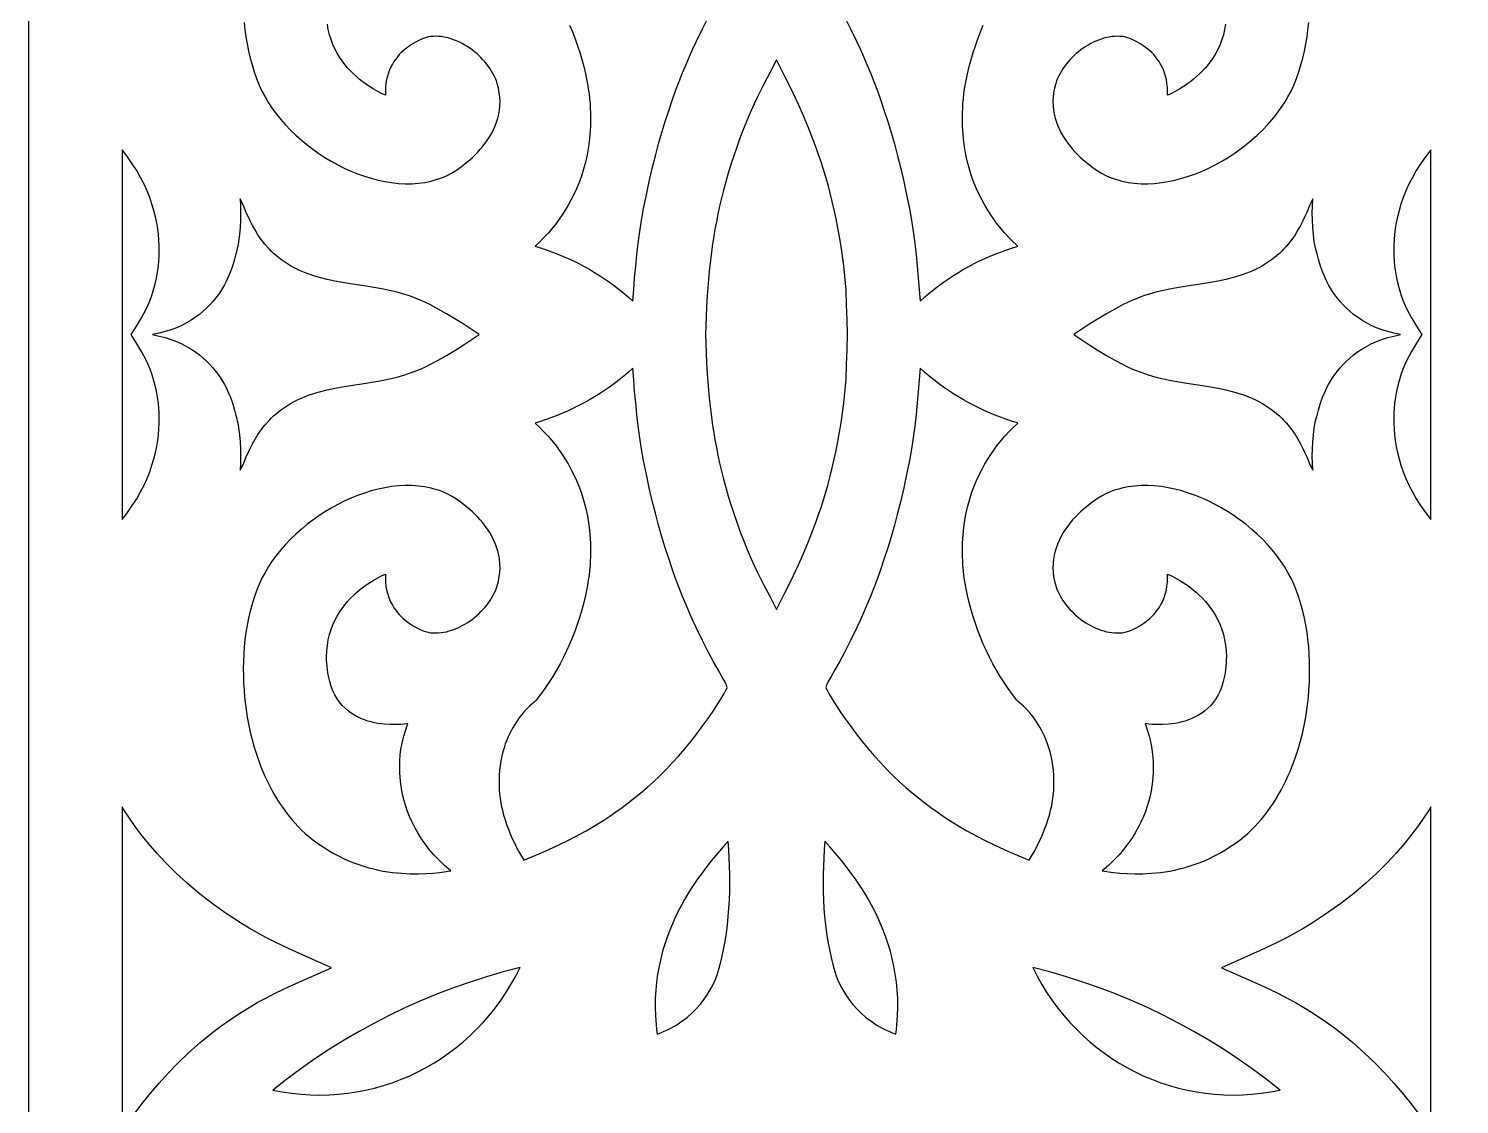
# Model space of a CAD drawing. Extents: x -375 to 375, y -1025 to 1025.
# Drawn here: x -270 to -193.5, y 42 to 99.5 of the extents above; entities that cross this region are included whole.
import ezdxf

# ---------------------------------------------------------------- set-up
doc = ezdxf.new("R2010")
doc.units = 0
doc.layers.add('LAYER_1', color=18, linetype='CONTINUOUS')
doc.layers.add('LAYER_2', color=174, linetype='CONTINUOUS')

msp = doc.modelspace()

# ---------------------------------------------------------------- linework, layer by layer
at = {"layer": 'LAYER_1'}
for points in [[(-258.466, 99.879), (-258.427, 99.493), (-258.377, 99.11), (-258.315, 98.728), (-258.24, 98.35), (-258.153, 97.976), (-258.052, 97.606), (-257.938, 97.241), (-257.81, 96.881), (-257.668, 96.528), (-257.521, 96.21), (-257.354, 95.895), (-257.169, 95.585), (-256.965, 95.28), (-256.744, 94.981), (-256.508, 94.688), (-256.256, 94.402), (-255.991, 94.125), (-255.712, 93.855), (-255.421, 93.595), (-255.118, 93.345), (-254.805, 93.106), (-254.483, 92.878), (-254.152, 92.662), (-253.814, 92.458), (-253.469, 92.268), (-253.118, 92.092), (-252.763, 91.931), (-252.404, 91.785), (-252.042, 91.655), (-251.678, 91.542), (-251.313, 91.446), (-250.948, 91.369), (-250.584, 91.311), (-250.222, 91.272), (-249.863, 91.253), (-249.507, 91.255), (-249.331, 91.265), (-249.156, 91.279), (-248.982, 91.3), (-248.811, 91.326), (-248.64, 91.357), (-248.472, 91.395), (-248.305, 91.438), (-248.14, 91.488), (-247.978, 91.543), (-247.817, 91.605), (-247.616, 91.697), (-247.381, 91.824), (-247.121, 91.985), (-246.843, 92.178), (-246.554, 92.403), (-246.409, 92.527), (-246.264, 92.658), (-246.12, 92.797), (-245.979, 92.942), (-245.84, 93.095), (-245.707, 93.254), (-245.578, 93.42), (-245.456, 93.593), (-245.34, 93.772), (-245.233, 93.957), (-245.135, 94.149), (-245.047, 94.346), (-244.971, 94.549), (-244.906, 94.758), (-244.854, 94.973), (-244.817, 95.192), (-244.794, 95.417), (-244.787, 95.647), (-244.797, 95.882), (-244.825, 96.122), (-244.872, 96.367), (-244.938, 96.616), (-244.983, 96.75), (-245.036, 96.883), (-245.096, 97.015), (-245.164, 97.146), (-245.238, 97.275), (-245.318, 97.402), (-245.405, 97.526), (-245.497, 97.648), (-245.595, 97.768), (-245.698, 97.884), (-245.806, 97.997), (-245.918, 98.106), (-246.035, 98.211), (-246.155, 98.312), (-246.28, 98.409), (-246.407, 98.501), (-246.537, 98.588), (-246.671, 98.669), (-246.806, 98.745), (-246.943, 98.816), (-247.082, 98.88), (-247.223, 98.937), (-247.365, 98.988), (-247.507, 99.032), (-247.65, 99.069), (-247.793, 99.098), (-247.935, 99.12), (-248.078, 99.133), (-248.219, 99.139), (-248.359, 99.135), (-248.498, 99.123), (-248.635, 99.102), (-248.774, 99.062), (-248.901, 99.016), (-249.059, 98.95), (-249.241, 98.863), (-249.44, 98.753), (-249.649, 98.618), (-249.862, 98.456), (-249.968, 98.364), (-250.072, 98.265), (-250.174, 98.159), (-250.273, 98.044), (-250.368, 97.922), (-250.458, 97.792), (-250.543, 97.652), (-250.621, 97.505), (-250.692, 97.348), (-250.754, 97.182), (-250.808, 97.007), (-250.852, 96.823), (-250.886, 96.628), (-250.908, 96.424), (-250.918, 96.209), (-250.915, 95.984), (-251.13, 96.083), (-251.329, 96.185), (-251.574, 96.324), (-251.853, 96.502), (-252.002, 96.606), (-252.156, 96.72), (-252.312, 96.845), (-252.47, 96.98), (-252.628, 97.126), (-252.785, 97.284), (-252.939, 97.452), (-253.089, 97.632), (-253.234, 97.823), (-253.371, 98.026), (-253.5, 98.241), (-253.62, 98.468), (-253.728, 98.708), (-253.823, 98.96), (-253.904, 99.225), (-253.97, 99.502), (-254.019, 99.793)], [(-241.062, 99.73), (-240.91, 99.369), (-240.768, 99.005), (-240.637, 98.637), (-240.515, 98.265), (-240.405, 97.892), (-240.305, 97.516), (-240.216, 97.138), (-240.158, 96.861), (-240.107, 96.589), (-240.064, 96.32), (-240.027, 96.056), (-239.998, 95.796), (-239.974, 95.541), (-239.957, 95.29), (-239.946, 95.042), (-239.941, 94.8), (-239.941, 94.561), (-239.948, 94.327), (-239.959, 94.096), (-239.997, 93.649), (-240.053, 93.218), (-240.127, 92.804), (-240.216, 92.407), (-240.32, 92.027), (-240.435, 91.664), (-240.562, 91.317), (-240.698, 90.988), (-240.841, 90.675), (-240.991, 90.379), (-241.145, 90.099), (-241.302, 89.837), (-241.46, 89.591), (-241.618, 89.362), (-241.774, 89.149), (-241.927, 88.953), (-242.215, 88.612), (-242.471, 88.336), (-242.681, 88.127), (-242.832, 87.984), (-242.913, 87.908), (-242.815, 87.88), (-242.629, 87.828), (-242.364, 87.743), (-242.206, 87.686), (-242.032, 87.618), (-241.733, 87.504), (-241.437, 87.384), (-241.144, 87.256), (-240.854, 87.121), (-240.568, 86.979), (-240.285, 86.83), (-240.006, 86.674), (-239.731, 86.511), (-239.459, 86.342), (-239.192, 86.166), (-238.929, 85.983), (-238.67, 85.794), (-238.416, 85.598), (-238.166, 85.396), (-237.92, 85.187), (-237.68, 84.972), (-237.635, 85.594), (-237.586, 86.215), (-237.53, 86.836), (-237.466, 87.456), (-237.393, 88.075), (-237.31, 88.692), (-237.215, 89.307), (-237.106, 89.92), (-236.96, 90.663), (-236.805, 91.38), (-236.644, 92.072), (-236.477, 92.738), (-236.305, 93.379), (-236.128, 93.996), (-235.948, 94.588), (-235.765, 95.156), (-235.58, 95.7), (-235.394, 96.219), (-235.207, 96.715), (-235.021, 97.188), (-234.836, 97.638), (-234.654, 98.064), (-234.474, 98.468), (-234.298, 98.849), (-233.96, 99.544), (-233.647, 100.152)], [(-226.353, 100.152), (-226.039, 99.544), (-225.702, 98.849), (-225.525, 98.468), (-225.346, 98.064), (-225.163, 97.638), (-224.978, 97.188), (-224.792, 96.715), (-224.606, 96.219), (-224.42, 95.7), (-224.235, 95.156), (-224.052, 94.588), (-223.871, 93.996), (-223.695, 93.379), (-223.522, 92.738), (-223.355, 92.072), (-223.194, 91.38), (-223.04, 90.663), (-222.893, 89.92), (-222.785, 89.307), (-222.69, 88.692), (-222.606, 88.075), (-222.534, 87.456), (-222.47, 86.836), (-222.414, 86.215), (-222.364, 85.594), (-222.32, 84.972), (-222.079, 85.187), (-221.834, 85.396), (-221.584, 85.598), (-221.329, 85.794), (-221.071, 85.983), (-220.807, 86.166), (-220.54, 86.342), (-220.269, 86.511), (-219.994, 86.674), (-219.714, 86.83), (-219.432, 86.979), (-219.146, 87.121), (-218.856, 87.256), (-218.563, 87.384), (-218.267, 87.504), (-217.968, 87.618), (-217.794, 87.686), (-217.635, 87.743), (-217.371, 87.828), (-217.184, 87.88), (-217.087, 87.908), (-217.167, 87.984), (-217.319, 88.127), (-217.529, 88.336), (-217.784, 88.612), (-218.073, 88.953), (-218.225, 89.149), (-218.381, 89.362), (-218.539, 89.591), (-218.697, 89.837), (-218.854, 90.099), (-219.008, 90.379), (-219.158, 90.675), (-219.302, 90.988), (-219.437, 91.317), (-219.564, 91.664), (-219.68, 92.027), (-219.783, 92.407), (-219.873, 92.804), (-219.946, 93.218), (-220.003, 93.649), (-220.041, 94.096), (-220.052, 94.327), (-220.058, 94.561), (-220.059, 94.8), (-220.053, 95.042), (-220.042, 95.29), (-220.025, 95.541), (-220.002, 95.796), (-219.972, 96.056), (-219.936, 96.32), (-219.892, 96.589), (-219.842, 96.861), (-219.784, 97.138), (-219.695, 97.516), (-219.595, 97.892), (-219.484, 98.265), (-219.363, 98.637), (-219.231, 99.005), (-219.089, 99.369), (-218.937, 99.73)], [(-205.98, 99.793), (-206.029, 99.502), (-206.095, 99.225), (-206.176, 98.96), (-206.272, 98.708), (-206.38, 98.468), (-206.499, 98.241), (-206.628, 98.026), (-206.766, 97.823), (-206.91, 97.632), (-207.06, 97.452), (-207.214, 97.284), (-207.371, 97.126), (-207.529, 96.98), (-207.687, 96.845), (-207.844, 96.72), (-207.997, 96.606), (-208.146, 96.502), (-208.426, 96.324), (-208.671, 96.185), (-208.87, 96.083), (-209.085, 95.984), (-209.082, 96.209), (-209.092, 96.424), (-209.114, 96.628), (-209.147, 96.823), (-209.191, 97.007), (-209.245, 97.182), (-209.308, 97.348), (-209.379, 97.505), (-209.457, 97.652), (-209.541, 97.792), (-209.631, 97.922), (-209.726, 98.044), (-209.825, 98.159), (-209.927, 98.265), (-210.032, 98.364), (-210.138, 98.456), (-210.351, 98.618), (-210.56, 98.753), (-210.759, 98.863), (-210.94, 98.95), (-211.098, 99.016), (-211.226, 99.062), (-211.364, 99.102), (-211.501, 99.123), (-211.64, 99.135), (-211.78, 99.139), (-211.922, 99.133), (-212.064, 99.12), (-212.207, 99.098), (-212.35, 99.069), (-212.493, 99.032), (-212.635, 98.988), (-212.777, 98.937), (-212.917, 98.88), (-213.056, 98.816), (-213.194, 98.745), (-213.329, 98.669), (-213.462, 98.588), (-213.592, 98.501), (-213.72, 98.409), (-213.844, 98.312), (-213.965, 98.211), (-214.081, 98.106), (-214.194, 97.997), (-214.302, 97.884), (-214.405, 97.768), (-214.503, 97.648), (-214.595, 97.526), (-214.681, 97.402), (-214.762, 97.275), (-214.836, 97.146), (-214.903, 97.015), (-214.963, 96.883), (-215.016, 96.75), (-215.061, 96.616), (-215.128, 96.367), (-215.175, 96.122), (-215.203, 95.882), (-215.213, 95.647), (-215.206, 95.417), (-215.183, 95.192), (-215.145, 94.973), (-215.094, 94.758), (-215.029, 94.549), (-214.952, 94.346), (-214.864, 94.149), (-214.766, 93.957), (-214.659, 93.772), (-214.544, 93.593), (-214.422, 93.42), (-214.293, 93.254), (-214.159, 93.095), (-214.021, 92.942), (-213.879, 92.797), (-213.736, 92.658), (-213.591, 92.527), (-213.445, 92.403), (-213.157, 92.178), (-212.878, 91.985), (-212.618, 91.824), (-212.383, 91.697), (-212.182, 91.605), (-212.022, 91.543), (-211.859, 91.488), (-211.694, 91.438), (-211.528, 91.395), (-211.359, 91.357), (-211.189, 91.326), (-211.017, 91.3), (-210.844, 91.279), (-210.669, 91.265), (-210.493, 91.255), (-210.137, 91.253), (-209.778, 91.272), (-209.415, 91.311), (-209.051, 91.369), (-208.687, 91.446), (-208.322, 91.542), (-207.958, 91.655), (-207.596, 91.785), (-207.237, 91.931), (-206.881, 92.092), (-206.531, 92.268), (-206.186, 92.458), (-205.847, 92.662), (-205.517, 92.878), (-205.194, 93.106), (-204.881, 93.345), (-204.579, 93.595), (-204.288, 93.855), (-204.009, 94.125), (-203.743, 94.402), (-203.492, 94.688), (-203.255, 94.981), (-203.035, 95.28), (-202.831, 95.585), (-202.645, 95.895), (-202.478, 96.21), (-202.331, 96.528), (-202.189, 96.881), (-202.061, 97.241), (-201.947, 97.606), (-201.847, 97.976), (-201.759, 98.35), (-201.685, 98.728), (-201.623, 99.11), (-201.572, 99.493), (-201.534, 99.879)], [(-264.551, 41.243), (-263.856, 42.135), (-263.456, 42.626), (-263.018, 43.139), (-262.537, 43.669), (-262.012, 44.212), (-261.44, 44.762), (-260.818, 45.315), (-260.142, 45.865), (-259.783, 46.138), (-259.41, 46.407), (-259.023, 46.674), (-258.62, 46.937), (-258.202, 47.195), (-257.768, 47.449), (-257.318, 47.696), (-256.851, 47.937), (-256.368, 48.172), (-255.868, 48.398), (-253.806, 49.317), (-255.868, 50.236), (-256.362, 50.462), (-256.843, 50.696), (-257.308, 50.936), (-257.76, 51.182), (-258.197, 51.433), (-258.621, 51.689), (-259.426, 52.212), (-260.176, 52.747), (-260.873, 53.29), (-261.518, 53.836), (-262.111, 54.38), (-262.653, 54.919), (-263.146, 55.446), (-263.592, 55.959), (-263.99, 56.452), (-264.341, 56.922), (-264.648, 57.363), (-264.911, 57.771), (-265, 57.921), (-265, 40.663)], [(-195, 40.664), (-195, 57.92), (-195.088, 57.771), (-195.351, 57.363), (-195.658, 56.922), (-196.01, 56.452), (-196.408, 55.959), (-196.853, 55.446), (-197.346, 54.919), (-197.889, 54.38), (-198.482, 53.836), (-199.126, 53.29), (-199.823, 52.747), (-200.574, 52.212), (-201.378, 51.689), (-201.802, 51.433), (-202.239, 51.182), (-202.691, 50.936), (-203.157, 50.696), (-203.637, 50.462), (-204.132, 50.236), (-206.194, 49.317), (-204.132, 48.398), (-203.632, 48.172), (-203.148, 47.937), (-202.682, 47.696), (-202.232, 47.449), (-201.798, 47.195), (-201.38, 46.937), (-200.977, 46.674), (-200.589, 46.407), (-200.216, 46.138), (-199.857, 45.865), (-199.182, 45.315), (-198.559, 44.762), (-197.987, 44.212), (-197.462, 43.669), (-196.982, 43.139), (-196.543, 42.626), (-196.143, 42.135), (-195.448, 41.243)]]:
    msp.add_lwpolyline(points, dxfattribs=at)
for points in [[(-230.345, 97.211), (-230.694, 96.539), (-231.035, 95.862), (-231.198, 95.52), (-231.353, 95.175), (-231.566, 94.675), (-231.766, 94.181), (-231.953, 93.693), (-232.127, 93.213), (-232.289, 92.739), (-232.44, 92.273), (-232.58, 91.813), (-232.71, 91.361), (-232.829, 90.917), (-232.939, 90.481), (-233.039, 90.052), (-233.131, 89.632), (-233.214, 89.219), (-233.289, 88.816), (-233.357, 88.421), (-233.418, 88.034), (-233.52, 87.288), (-233.6, 86.58), (-233.661, 85.91), (-233.706, 85.279), (-233.739, 84.69), (-233.764, 84.143), (-233.804, 83.18), (-233.764, 82.218), (-233.739, 81.671), (-233.706, 81.082), (-233.661, 80.451), (-233.6, 79.781), (-233.52, 79.073), (-233.418, 78.327), (-233.357, 77.94), (-233.289, 77.545), (-233.214, 77.142), (-233.131, 76.729), (-233.039, 76.309), (-232.939, 75.88), (-232.829, 75.444), (-232.71, 75), (-232.58, 74.548), (-232.44, 74.088), (-232.289, 73.622), (-232.127, 73.148), (-231.953, 72.668), (-231.766, 72.18), (-231.566, 71.686), (-231.353, 71.186), (-231.198, 70.84), (-231.035, 70.499), (-230.694, 69.822), (-230.345, 69.15), (-230, 68.476), (-229.581, 69.304), (-229.343, 69.781), (-229.09, 70.301), (-228.827, 70.863), (-228.558, 71.47), (-228.285, 72.12), (-228.014, 72.815), (-227.88, 73.18), (-227.747, 73.556), (-227.617, 73.943), (-227.489, 74.342), (-227.365, 74.753), (-227.244, 75.175), (-227.127, 75.608), (-227.015, 76.054), (-226.908, 76.511), (-226.806, 76.981), (-226.71, 77.462), (-226.621, 77.955), (-226.539, 78.46), (-226.464, 78.978), (-226.397, 79.508), (-226.338, 80.05), (-226.305, 80.428), (-226.281, 80.808), (-226.247, 81.578), (-226.224, 82.366), (-226.196, 83.18), (-226.224, 83.995), (-226.247, 84.783), (-226.281, 85.553), (-226.305, 85.933), (-226.338, 86.311), (-226.397, 86.853), (-226.464, 87.383), (-226.539, 87.901), (-226.621, 88.406), (-226.71, 88.899), (-226.806, 89.38), (-226.908, 89.85), (-227.015, 90.307), (-227.127, 90.753), (-227.244, 91.186), (-227.365, 91.608), (-227.489, 92.019), (-227.617, 92.418), (-227.747, 92.805), (-227.88, 93.181), (-228.014, 93.546), (-228.285, 94.241), (-228.558, 94.891), (-228.827, 95.498), (-229.09, 96.06), (-229.343, 96.58), (-229.581, 97.057), (-230, 97.885)], [(-264.998, 83.18), (-264.998, 73.293), (-264.851, 73.479), (-264.712, 73.666), (-264.453, 74.036), (-264.22, 74.405), (-264.011, 74.771), (-263.826, 75.133), (-263.664, 75.491), (-263.522, 75.845), (-263.401, 76.193), (-263.299, 76.535), (-263.214, 76.871), (-263.146, 77.199), (-263.094, 77.52), (-263.056, 77.832), (-263.031, 78.135), (-263.018, 78.428), (-263.015, 78.712), (-263.023, 78.984), (-263.039, 79.245), (-263.062, 79.493), (-263.091, 79.729), (-263.126, 79.951), (-263.164, 80.16), (-263.248, 80.532), (-263.334, 80.841), (-263.411, 81.081), (-263.507, 81.337), (-263.606, 81.578), (-263.716, 81.815), (-263.835, 82.048), (-263.962, 82.277), (-264.231, 82.73), (-264.511, 83.18), (-264.231, 83.631), (-263.962, 84.084), (-263.835, 84.313), (-263.716, 84.546), (-263.606, 84.783), (-263.507, 85.024), (-263.411, 85.28), (-263.334, 85.52), (-263.248, 85.829), (-263.164, 86.201), (-263.126, 86.41), (-263.091, 86.632), (-263.062, 86.868), (-263.039, 87.116), (-263.023, 87.377), (-263.015, 87.649), (-263.018, 87.932), (-263.031, 88.226), (-263.056, 88.529), (-263.094, 88.841), (-263.146, 89.162), (-263.214, 89.49), (-263.299, 89.826), (-263.401, 90.168), (-263.522, 90.516), (-263.664, 90.87), (-263.826, 91.228), (-264.011, 91.59), (-264.22, 91.956), (-264.453, 92.324), (-264.712, 92.695), (-264.851, 92.881), (-264.998, 93.068)], [(-195.288, 92.695), (-195.547, 92.324), (-195.78, 91.956), (-195.988, 91.59), (-196.173, 91.228), (-196.336, 90.87), (-196.477, 90.516), (-196.598, 90.168), (-196.701, 89.826), (-196.785, 89.49), (-196.853, 89.162), (-196.906, 88.841), (-196.944, 88.529), (-196.969, 88.226), (-196.982, 87.932), (-196.984, 87.649), (-196.977, 87.377), (-196.961, 87.116), (-196.938, 86.868), (-196.908, 86.632), (-196.874, 86.41), (-196.835, 86.201), (-196.751, 85.829), (-196.666, 85.52), (-196.588, 85.28), (-196.493, 85.024), (-196.393, 84.783), (-196.283, 84.546), (-196.164, 84.313), (-196.038, 84.084), (-195.769, 83.631), (-195.488, 83.18), (-195.769, 82.73), (-196.038, 82.277), (-196.164, 82.048), (-196.283, 81.815), (-196.393, 81.578), (-196.493, 81.337), (-196.588, 81.081), (-196.666, 80.841), (-196.751, 80.532), (-196.835, 80.16), (-196.874, 79.951), (-196.908, 79.729), (-196.938, 79.493), (-196.961, 79.245), (-196.977, 78.984), (-196.984, 78.712), (-196.982, 78.428), (-196.969, 78.135), (-196.944, 77.832), (-196.906, 77.52), (-196.853, 77.199), (-196.785, 76.871), (-196.701, 76.535), (-196.598, 76.193), (-196.477, 75.845), (-196.336, 75.491), (-196.173, 75.133), (-195.988, 74.771), (-195.78, 74.405), (-195.547, 74.036), (-195.288, 73.666), (-195.002, 73.293), (-195.002, 83.18), (-195.002, 93.068)], [(-258.665, 90.059), (-258.659, 89.68), (-258.663, 89.3), (-258.681, 88.92), (-258.715, 88.543), (-258.766, 88.168), (-258.799, 87.983), (-258.837, 87.798), (-258.88, 87.615), (-258.929, 87.434), (-258.981, 87.222), (-259.034, 87.026), (-259.113, 86.782), (-259.219, 86.498), (-259.284, 86.343), (-259.357, 86.182), (-259.439, 86.015), (-259.531, 85.843), (-259.633, 85.668), (-259.745, 85.49), (-259.868, 85.311), (-260.003, 85.132), (-260.149, 84.953), (-260.308, 84.776), (-260.48, 84.602), (-260.666, 84.432), (-260.865, 84.266), (-261.079, 84.107), (-261.307, 83.955), (-261.551, 83.812), (-261.811, 83.677), (-262.088, 83.553), (-262.381, 83.44), (-262.691, 83.34), (-263.02, 83.254), (-263.366, 83.182), (-263.365, 83.18), (-263.366, 83.179), (-263.02, 83.107), (-262.691, 83.021), (-262.381, 82.921), (-262.088, 82.808), (-261.811, 82.684), (-261.551, 82.549), (-261.307, 82.406), (-261.079, 82.254), (-260.865, 82.095), (-260.666, 81.929), (-260.48, 81.759), (-260.308, 81.585), (-260.149, 81.408), (-260.003, 81.229), (-259.868, 81.05), (-259.745, 80.871), (-259.633, 80.693), (-259.531, 80.518), (-259.439, 80.346), (-259.357, 80.179), (-259.284, 80.018), (-259.219, 79.863), (-259.113, 79.579), (-259.034, 79.335), (-258.981, 79.139), (-258.929, 78.927), (-258.88, 78.746), (-258.837, 78.563), (-258.799, 78.378), (-258.766, 78.193), (-258.715, 77.818), (-258.681, 77.441), (-258.663, 77.061), (-258.659, 76.681), (-258.665, 76.302), (-258.68, 75.925), (-258.608, 76.073), (-258.532, 76.243), (-258.361, 76.639), (-258.152, 77.092), (-258.028, 77.333), (-257.889, 77.581), (-257.733, 77.834), (-257.557, 78.087), (-257.36, 78.34), (-257.14, 78.589), (-257.021, 78.711), (-256.895, 78.832), (-256.763, 78.95), (-256.623, 79.066), (-256.476, 79.179), (-256.322, 79.289), (-256.159, 79.396), (-255.989, 79.499), (-255.805, 79.6), (-255.619, 79.694), (-255.429, 79.781), (-255.237, 79.861), (-255.043, 79.935), (-254.846, 80.003), (-254.647, 80.065), (-254.447, 80.123), (-254.04, 80.224), (-253.628, 80.312), (-253.212, 80.388), (-252.792, 80.457), (-251.949, 80.586), (-251.528, 80.654), (-251.109, 80.728), (-250.693, 80.813), (-250.283, 80.912), (-249.878, 81.028), (-249.678, 81.094), (-249.481, 81.165), (-249.243, 81.259), (-249.007, 81.359), (-248.774, 81.465), (-248.543, 81.576), (-248.088, 81.814), (-247.641, 82.068), (-247.2, 82.335), (-246.765, 82.611), (-245.905, 83.18), (-246.765, 83.75), (-247.2, 84.026), (-247.641, 84.293), (-248.088, 84.547), (-248.543, 84.785), (-248.774, 84.896), (-249.007, 85.002), (-249.243, 85.102), (-249.481, 85.196), (-249.678, 85.267), (-249.878, 85.333), (-250.283, 85.449), (-250.693, 85.548), (-251.109, 85.633), (-251.528, 85.707), (-251.949, 85.775), (-252.792, 85.904), (-253.212, 85.973), (-253.628, 86.049), (-254.04, 86.137), (-254.447, 86.238), (-254.647, 86.296), (-254.846, 86.358), (-255.043, 86.426), (-255.237, 86.5), (-255.429, 86.58), (-255.619, 86.667), (-255.805, 86.76), (-255.989, 86.862), (-256.159, 86.965), (-256.322, 87.071), (-256.476, 87.181), (-256.623, 87.295), (-256.763, 87.411), (-256.895, 87.529), (-257.021, 87.65), (-257.14, 87.772), (-257.36, 88.021), (-257.557, 88.274), (-257.733, 88.527), (-257.889, 88.779), (-258.028, 89.027), (-258.152, 89.269), (-258.361, 89.722), (-258.532, 90.118), (-258.608, 90.288), (-258.68, 90.436)], [(-201.468, 90.118), (-201.639, 89.722), (-201.738, 89.501), (-201.848, 89.269), (-201.971, 89.027), (-202.11, 88.779), (-202.267, 88.527), (-202.442, 88.274), (-202.639, 88.021), (-202.746, 87.896), (-202.859, 87.772), (-202.978, 87.65), (-203.104, 87.529), (-203.237, 87.411), (-203.377, 87.295), (-203.524, 87.181), (-203.678, 87.071), (-203.84, 86.965), (-204.01, 86.862), (-204.194, 86.76), (-204.381, 86.667), (-204.57, 86.58), (-204.762, 86.5), (-204.957, 86.426), (-205.153, 86.358), (-205.553, 86.238), (-205.959, 86.137), (-206.371, 86.049), (-206.788, 85.973), (-207.207, 85.904), (-208.051, 85.775), (-208.472, 85.707), (-208.891, 85.633), (-209.306, 85.548), (-209.717, 85.449), (-210.122, 85.333), (-210.321, 85.267), (-210.519, 85.196), (-210.757, 85.102), (-210.992, 85.002), (-211.225, 84.896), (-211.456, 84.785), (-211.911, 84.547), (-212.358, 84.293), (-212.799, 84.026), (-213.235, 83.75), (-214.094, 83.18), (-213.235, 82.611), (-212.799, 82.335), (-212.358, 82.068), (-211.911, 81.814), (-211.456, 81.576), (-211.225, 81.465), (-210.992, 81.359), (-210.757, 81.259), (-210.519, 81.165), (-210.321, 81.094), (-210.122, 81.028), (-209.717, 80.912), (-209.306, 80.813), (-208.891, 80.728), (-208.472, 80.654), (-208.051, 80.586), (-207.207, 80.457), (-206.788, 80.388), (-206.371, 80.312), (-205.959, 80.224), (-205.553, 80.123), (-205.153, 80.003), (-204.957, 79.935), (-204.762, 79.861), (-204.57, 79.781), (-204.381, 79.694), (-204.194, 79.6), (-204.01, 79.499), (-203.84, 79.396), (-203.678, 79.289), (-203.524, 79.179), (-203.377, 79.066), (-203.237, 78.95), (-203.104, 78.832), (-202.978, 78.711), (-202.859, 78.589), (-202.746, 78.465), (-202.639, 78.34), (-202.442, 78.087), (-202.267, 77.834), (-202.11, 77.581), (-201.971, 77.333), (-201.848, 77.092), (-201.738, 76.86), (-201.639, 76.639), (-201.468, 76.243), (-201.319, 75.925), (-201.334, 76.302), (-201.341, 76.681), (-201.336, 77.061), (-201.318, 77.441), (-201.285, 77.818), (-201.234, 78.193), (-201.163, 78.563), (-201.12, 78.746), (-201.07, 78.927), (-201.019, 79.139), (-200.965, 79.335), (-200.887, 79.579), (-200.781, 79.863), (-200.643, 80.179), (-200.56, 80.346), (-200.469, 80.518), (-200.367, 80.693), (-200.255, 80.871), (-200.131, 81.05), (-199.997, 81.229), (-199.85, 81.408), (-199.691, 81.585), (-199.519, 81.759), (-199.334, 81.929), (-199.134, 82.095), (-198.921, 82.254), (-198.692, 82.406), (-198.448, 82.549), (-198.188, 82.684), (-197.912, 82.808), (-197.619, 82.921), (-197.308, 83.021), (-196.98, 83.107), (-196.633, 83.179), (-196.634, 83.18), (-196.633, 83.182), (-196.98, 83.254), (-197.308, 83.34), (-197.619, 83.44), (-197.912, 83.553), (-198.188, 83.677), (-198.448, 83.812), (-198.692, 83.955), (-198.921, 84.107), (-199.134, 84.266), (-199.334, 84.432), (-199.519, 84.602), (-199.691, 84.776), (-199.85, 84.953), (-199.997, 85.132), (-200.131, 85.311), (-200.255, 85.49), (-200.367, 85.668), (-200.469, 85.843), (-200.56, 86.015), (-200.643, 86.182), (-200.781, 86.498), (-200.887, 86.782), (-200.965, 87.026), (-201.019, 87.222), (-201.07, 87.434), (-201.12, 87.615), (-201.163, 87.798), (-201.234, 88.168), (-201.285, 88.543), (-201.318, 88.92), (-201.336, 89.3), (-201.341, 89.68), (-201.334, 90.059), (-201.319, 90.436)], [(-237.92, 81.174), (-238.166, 80.965), (-238.416, 80.763), (-238.67, 80.567), (-238.929, 80.378), (-239.192, 80.195), (-239.459, 80.019), (-239.731, 79.85), (-240.006, 79.687), (-240.285, 79.531), (-240.568, 79.382), (-240.854, 79.24), (-241.144, 79.105), (-241.437, 78.977), (-241.733, 78.857), (-242.032, 78.743), (-242.206, 78.675), (-242.364, 78.617), (-242.629, 78.533), (-242.815, 78.481), (-242.913, 78.453), (-242.832, 78.377), (-242.681, 78.234), (-242.471, 78.025), (-242.215, 77.749), (-241.927, 77.408), (-241.774, 77.212), (-241.618, 76.999), (-241.46, 76.77), (-241.302, 76.524), (-241.145, 76.261), (-240.991, 75.982), (-240.841, 75.686), (-240.698, 75.373), (-240.562, 75.043), (-240.435, 74.697), (-240.32, 74.334), (-240.216, 73.954), (-240.127, 73.557), (-240.053, 73.143), (-239.997, 72.712), (-239.959, 72.264), (-239.948, 72.034), (-239.941, 71.8), (-239.941, 71.561), (-239.946, 71.318), (-239.957, 71.071), (-239.974, 70.82), (-239.998, 70.564), (-240.027, 70.305), (-240.064, 70.041), (-240.107, 69.772), (-240.158, 69.5), (-240.216, 69.223), (-240.305, 68.845), (-240.405, 68.469), (-240.515, 68.095), (-240.637, 67.724), (-240.768, 67.356), (-240.91, 66.991), (-241.062, 66.631), (-241.224, 66.274), (-241.395, 65.922), (-241.576, 65.575), (-241.766, 65.234), (-241.965, 64.899), (-242.173, 64.57), (-242.389, 64.247), (-242.614, 63.932), (-242.847, 63.625), (-242.887, 63.586), (-242.965, 63.52), (-243.212, 63.299), (-243.369, 63.142), (-243.541, 62.953), (-243.723, 62.73), (-243.908, 62.473), (-244.001, 62.331), (-244.092, 62.18), (-244.181, 62.02), (-244.267, 61.85), (-244.35, 61.671), (-244.429, 61.483), (-244.503, 61.284), (-244.572, 61.076), (-244.634, 60.858), (-244.69, 60.629), (-244.738, 60.391), (-244.777, 60.142), (-244.808, 59.882), (-244.828, 59.612), (-244.839, 59.331), (-244.838, 59.039), (-244.825, 58.777), (-244.801, 58.515), (-244.766, 58.254), (-244.719, 57.995), (-244.662, 57.736), (-244.596, 57.479), (-244.52, 57.225), (-244.435, 56.972), (-244.342, 56.722), (-244.242, 56.474), (-244.135, 56.23), (-244.021, 55.989), (-243.901, 55.752), (-243.775, 55.518), (-243.645, 55.289), (-243.51, 55.064), (-242.66, 55.424), (-242.17, 55.64), (-241.642, 55.885), (-241.081, 56.161), (-240.491, 56.472), (-240.187, 56.642), (-239.877, 56.822), (-239.562, 57.012), (-239.242, 57.214), (-238.918, 57.426), (-238.591, 57.651), (-238.26, 57.888), (-237.928, 58.137), (-237.593, 58.399), (-237.257, 58.675), (-236.92, 58.965), (-236.582, 59.269), (-236.245, 59.587), (-235.908, 59.921), (-235.573, 60.271), (-235.24, 60.636), (-234.909, 61.018), (-234.58, 61.417), (-234.255, 61.833), (-233.934, 62.267), (-233.623, 62.707), (-233.357, 63.096), (-233.135, 63.435), (-232.956, 63.72), (-232.819, 63.951), (-232.722, 64.126), (-232.664, 64.244), (-232.644, 64.304), (-232.651, 64.354), (-232.675, 64.423), (-232.714, 64.511), (-232.768, 64.619), (-232.919, 64.894), (-233.12, 65.249), (-233.365, 65.687), (-233.647, 66.209), (-233.96, 66.817), (-234.298, 67.512), (-234.474, 67.893), (-234.654, 68.297), (-234.836, 68.723), (-235.021, 69.173), (-235.207, 69.645), (-235.394, 70.142), (-235.58, 70.661), (-235.765, 71.205), (-235.948, 71.773), (-236.128, 72.365), (-236.305, 72.982), (-236.477, 73.623), (-236.644, 74.289), (-236.805, 74.981), (-236.96, 75.698), (-237.106, 76.441), (-237.215, 77.054), (-237.31, 77.669), (-237.393, 78.286), (-237.466, 78.905), (-237.53, 79.525), (-237.586, 80.146), (-237.635, 80.767), (-237.68, 81.389)], [(-222.364, 80.767), (-222.414, 80.146), (-222.47, 79.525), (-222.534, 78.905), (-222.606, 78.286), (-222.69, 77.669), (-222.785, 77.054), (-222.893, 76.441), (-223.04, 75.698), (-223.194, 74.981), (-223.355, 74.289), (-223.522, 73.623), (-223.695, 72.982), (-223.871, 72.365), (-224.052, 71.773), (-224.235, 71.205), (-224.42, 70.661), (-224.606, 70.142), (-224.792, 69.645), (-224.978, 69.173), (-225.163, 68.723), (-225.346, 68.297), (-225.525, 67.893), (-225.702, 67.512), (-226.039, 66.817), (-226.353, 66.209), (-226.635, 65.687), (-226.88, 65.249), (-227.081, 64.894), (-227.231, 64.619), (-227.285, 64.511), (-227.325, 64.423), (-227.348, 64.354), (-227.355, 64.304), (-227.335, 64.244), (-227.277, 64.126), (-227.181, 63.951), (-227.043, 63.72), (-226.864, 63.435), (-226.642, 63.096), (-226.376, 62.707), (-226.065, 62.267), (-225.744, 61.833), (-225.419, 61.417), (-225.091, 61.018), (-224.76, 60.636), (-224.426, 60.271), (-224.091, 59.921), (-223.755, 59.587), (-223.417, 59.269), (-223.08, 58.965), (-222.743, 58.675), (-222.407, 58.399), (-222.072, 58.137), (-221.739, 57.888), (-221.409, 57.651), (-221.081, 57.426), (-220.758, 57.214), (-220.438, 57.012), (-220.123, 56.822), (-219.812, 56.642), (-219.508, 56.472), (-218.918, 56.161), (-218.358, 55.885), (-217.83, 55.64), (-217.34, 55.424), (-216.489, 55.064), (-216.354, 55.289), (-216.224, 55.518), (-216.099, 55.752), (-215.979, 55.989), (-215.865, 56.23), (-215.758, 56.474), (-215.657, 56.722), (-215.564, 56.972), (-215.48, 57.225), (-215.404, 57.479), (-215.337, 57.736), (-215.28, 57.995), (-215.234, 58.254), (-215.198, 58.515), (-215.174, 58.777), (-215.162, 59.039), (-215.161, 59.331), (-215.171, 59.612), (-215.192, 59.882), (-215.222, 60.142), (-215.262, 60.391), (-215.31, 60.629), (-215.365, 60.858), (-215.428, 61.076), (-215.496, 61.284), (-215.57, 61.483), (-215.649, 61.671), (-215.733, 61.85), (-215.819, 62.02), (-215.908, 62.18), (-215.999, 62.331), (-216.091, 62.473), (-216.277, 62.73), (-216.458, 62.953), (-216.63, 63.142), (-216.788, 63.299), (-217.034, 63.52), (-217.112, 63.586), (-217.152, 63.625), (-217.385, 63.932), (-217.61, 64.247), (-217.827, 64.57), (-218.034, 64.899), (-218.233, 65.234), (-218.423, 65.575), (-218.604, 65.922), (-218.776, 66.274), (-218.937, 66.631), (-219.089, 66.991), (-219.231, 67.356), (-219.363, 67.724), (-219.484, 68.095), (-219.595, 68.469), (-219.695, 68.845), (-219.784, 69.223), (-219.842, 69.5), (-219.892, 69.772), (-219.936, 70.041), (-219.972, 70.305), (-220.002, 70.564), (-220.025, 70.82), (-220.042, 71.071), (-220.053, 71.318), (-220.059, 71.561), (-220.058, 71.8), (-220.052, 72.034), (-220.041, 72.264), (-220.003, 72.712), (-219.946, 73.143), (-219.873, 73.557), (-219.783, 73.954), (-219.68, 74.334), (-219.564, 74.697), (-219.437, 75.043), (-219.302, 75.373), (-219.158, 75.686), (-219.008, 75.982), (-218.854, 76.261), (-218.697, 76.524), (-218.539, 76.77), (-218.381, 76.999), (-218.225, 77.212), (-218.073, 77.408), (-217.784, 77.749), (-217.529, 78.025), (-217.319, 78.234), (-217.167, 78.377), (-217.087, 78.453), (-217.184, 78.481), (-217.371, 78.533), (-217.635, 78.617), (-217.794, 78.675), (-217.968, 78.743), (-218.267, 78.857), (-218.563, 78.977), (-218.856, 79.105), (-219.146, 79.24), (-219.432, 79.382), (-219.714, 79.531), (-219.994, 79.687), (-220.269, 79.85), (-220.54, 80.019), (-220.807, 80.195), (-221.071, 80.378), (-221.329, 80.567), (-221.584, 80.763), (-221.834, 80.965), (-222.079, 81.174), (-222.32, 81.389)], [(-250.222, 75.089), (-250.584, 75.05), (-250.948, 74.992), (-251.313, 74.915), (-251.678, 74.819), (-252.042, 74.706), (-252.404, 74.576), (-252.763, 74.43), (-253.118, 74.269), (-253.469, 74.093), (-253.814, 73.903), (-254.152, 73.699), (-254.483, 73.483), (-254.805, 73.255), (-255.118, 73.016), (-255.421, 72.765), (-255.712, 72.506), (-255.991, 72.236), (-256.256, 71.959), (-256.508, 71.673), (-256.744, 71.38), (-256.965, 71.081), (-257.169, 70.776), (-257.354, 70.466), (-257.521, 70.151), (-257.668, 69.833), (-257.81, 69.48), (-257.938, 69.12), (-258.052, 68.755), (-258.153, 68.385), (-258.24, 68.011), (-258.315, 67.633), (-258.377, 67.251), (-258.427, 66.867), (-258.466, 66.482), (-258.493, 66.095), (-258.51, 65.707), (-258.517, 65.32), (-258.513, 64.933), (-258.501, 64.547), (-258.478, 64.163), (-258.448, 63.782), (-258.388, 63.252), (-258.351, 62.985), (-258.307, 62.718), (-258.259, 62.45), (-258.205, 62.182), (-258.145, 61.914), (-258.08, 61.646), (-258.009, 61.379), (-257.933, 61.114), (-257.851, 60.849), (-257.763, 60.587), (-257.67, 60.326), (-257.571, 60.068), (-257.467, 59.812), (-257.357, 59.56), (-257.241, 59.31), (-257.119, 59.064), (-256.992, 58.822), (-256.859, 58.584), (-256.72, 58.351), (-256.575, 58.122), (-256.424, 57.899), (-256.268, 57.681), (-256.105, 57.468), (-255.937, 57.262), (-255.763, 57.062), (-255.582, 56.868), (-255.396, 56.682), (-255.204, 56.502), (-255.006, 56.33), (-254.801, 56.166), (-254.528, 55.964), (-254.254, 55.776), (-253.979, 55.602), (-253.705, 55.442), (-253.431, 55.295), (-253.157, 55.161), (-252.885, 55.04), (-252.614, 54.93), (-252.344, 54.832), (-252.077, 54.744), (-251.812, 54.666), (-251.55, 54.598), (-251.291, 54.539), (-251.036, 54.489), (-250.784, 54.448), (-250.536, 54.414), (-250.293, 54.387), (-250.055, 54.366), (-249.595, 54.343), (-249.158, 54.341), (-248.748, 54.355), (-248.366, 54.382), (-248.017, 54.416), (-247.426, 54.494), (-247.749, 54.777), (-248.046, 55.064), (-248.319, 55.355), (-248.568, 55.647), (-248.795, 55.94), (-249, 56.234), (-249.184, 56.527), (-249.348, 56.819), (-249.494, 57.11), (-249.622, 57.398), (-249.733, 57.682), (-249.829, 57.962), (-249.91, 58.237), (-249.978, 58.507), (-250.032, 58.77), (-250.075, 59.025), (-250.108, 59.273), (-250.13, 59.512), (-250.144, 59.741), (-250.151, 59.959), (-250.15, 60.166), (-250.144, 60.362), (-250.119, 60.714), (-250.083, 61.008), (-250.045, 61.239), (-249.991, 61.486), (-249.931, 61.71), (-249.86, 61.932), (-249.713, 62.375), (-249.918, 62.348), (-250.115, 62.331), (-250.363, 62.321), (-250.652, 62.323), (-250.974, 62.343), (-251.144, 62.362), (-251.319, 62.388), (-251.497, 62.421), (-251.678, 62.463), (-251.86, 62.514), (-252.042, 62.576), (-252.223, 62.647), (-252.402, 62.731), (-252.577, 62.827), (-252.748, 62.935), (-252.914, 63.058), (-253.073, 63.195), (-253.223, 63.348), (-253.365, 63.516), (-253.497, 63.702), (-253.617, 63.905), (-253.725, 64.127), (-253.819, 64.367), (-253.898, 64.628), (-253.962, 64.91), (-253.993, 65.091), (-254.018, 65.269), (-254.038, 65.444), (-254.051, 65.614), (-254.059, 65.782), (-254.061, 65.946), (-254.05, 66.264), (-254.019, 66.568), (-253.97, 66.859), (-253.904, 67.136), (-253.823, 67.401), (-253.728, 67.653), (-253.62, 67.893), (-253.5, 68.12), (-253.371, 68.335), (-253.234, 68.538), (-253.089, 68.729), (-252.939, 68.909), (-252.785, 69.077), (-252.628, 69.234), (-252.47, 69.381), (-252.312, 69.516), (-252.156, 69.64), (-252.002, 69.755), (-251.853, 69.859), (-251.574, 70.037), (-251.329, 70.176), (-251.13, 70.278), (-250.915, 70.377), (-250.918, 70.152), (-250.908, 69.937), (-250.886, 69.733), (-250.852, 69.538), (-250.808, 69.354), (-250.754, 69.178), (-250.692, 69.013), (-250.621, 68.856), (-250.543, 68.708), (-250.458, 68.569), (-250.368, 68.439), (-250.273, 68.317), (-250.174, 68.202), (-250.072, 68.096), (-249.968, 67.997), (-249.862, 67.905), (-249.649, 67.743), (-249.44, 67.608), (-249.241, 67.498), (-249.059, 67.411), (-248.901, 67.345), (-248.774, 67.299), (-248.635, 67.259), (-248.498, 67.238), (-248.359, 67.226), (-248.219, 67.222), (-248.078, 67.228), (-247.935, 67.241), (-247.793, 67.263), (-247.65, 67.292), (-247.507, 67.329), (-247.365, 67.373), (-247.223, 67.424), (-247.082, 67.481), (-246.943, 67.545), (-246.806, 67.616), (-246.671, 67.692), (-246.537, 67.773), (-246.407, 67.86), (-246.28, 67.952), (-246.155, 68.048), (-246.035, 68.15), (-245.918, 68.255), (-245.806, 68.364), (-245.698, 68.477), (-245.595, 68.593), (-245.497, 68.712), (-245.405, 68.835), (-245.318, 68.959), (-245.238, 69.086), (-245.164, 69.215), (-245.096, 69.346), (-245.036, 69.478), (-244.983, 69.611), (-244.938, 69.745), (-244.872, 69.994), (-244.825, 70.239), (-244.797, 70.478), (-244.787, 70.713), (-244.794, 70.944), (-244.817, 71.169), (-244.854, 71.388), (-244.906, 71.603), (-244.971, 71.811), (-245.047, 72.015), (-245.135, 72.212), (-245.233, 72.403), (-245.34, 72.589), (-245.456, 72.768), (-245.578, 72.941), (-245.707, 73.107), (-245.84, 73.266), (-245.979, 73.419), (-246.12, 73.564), (-246.264, 73.703), (-246.409, 73.834), (-246.554, 73.958), (-246.843, 74.183), (-247.121, 74.376), (-247.381, 74.537), (-247.616, 74.664), (-247.817, 74.756), (-247.978, 74.818), (-248.14, 74.873), (-248.305, 74.923), (-248.472, 74.966), (-248.64, 75.004), (-248.811, 75.035), (-248.982, 75.061), (-249.156, 75.082), (-249.331, 75.096), (-249.507, 75.106), (-249.863, 75.108)], [(-210.493, 75.106), (-210.669, 75.096), (-210.844, 75.082), (-211.017, 75.061), (-211.189, 75.035), (-211.359, 75.004), (-211.528, 74.966), (-211.694, 74.923), (-211.859, 74.873), (-212.022, 74.818), (-212.182, 74.756), (-212.383, 74.664), (-212.618, 74.537), (-212.878, 74.376), (-213.157, 74.183), (-213.445, 73.958), (-213.591, 73.834), (-213.736, 73.703), (-213.879, 73.564), (-214.021, 73.419), (-214.159, 73.266), (-214.293, 73.107), (-214.422, 72.941), (-214.544, 72.768), (-214.659, 72.589), (-214.766, 72.403), (-214.864, 72.212), (-214.952, 72.015), (-215.029, 71.811), (-215.094, 71.603), (-215.145, 71.388), (-215.183, 71.169), (-215.206, 70.944), (-215.213, 70.713), (-215.203, 70.478), (-215.175, 70.239), (-215.128, 69.994), (-215.061, 69.745), (-215.016, 69.611), (-214.963, 69.478), (-214.903, 69.346), (-214.836, 69.215), (-214.762, 69.086), (-214.681, 68.959), (-214.595, 68.835), (-214.503, 68.712), (-214.405, 68.593), (-214.302, 68.477), (-214.194, 68.364), (-214.081, 68.255), (-213.965, 68.15), (-213.844, 68.048), (-213.72, 67.952), (-213.592, 67.86), (-213.462, 67.773), (-213.329, 67.692), (-213.194, 67.616), (-213.056, 67.545), (-212.917, 67.481), (-212.777, 67.424), (-212.635, 67.373), (-212.493, 67.329), (-212.35, 67.292), (-212.207, 67.263), (-212.064, 67.241), (-211.922, 67.228), (-211.78, 67.222), (-211.64, 67.226), (-211.501, 67.238), (-211.364, 67.259), (-211.226, 67.299), (-211.098, 67.345), (-210.94, 67.411), (-210.759, 67.498), (-210.56, 67.608), (-210.351, 67.743), (-210.138, 67.905), (-210.032, 67.997), (-209.927, 68.096), (-209.825, 68.202), (-209.726, 68.317), (-209.631, 68.439), (-209.541, 68.569), (-209.457, 68.708), (-209.379, 68.856), (-209.308, 69.013), (-209.245, 69.178), (-209.191, 69.354), (-209.147, 69.538), (-209.114, 69.733), (-209.092, 69.937), (-209.082, 70.152), (-209.085, 70.377), (-208.87, 70.278), (-208.671, 70.176), (-208.426, 70.037), (-208.146, 69.859), (-207.997, 69.755), (-207.844, 69.64), (-207.687, 69.516), (-207.529, 69.381), (-207.371, 69.234), (-207.214, 69.077), (-207.06, 68.909), (-206.91, 68.729), (-206.766, 68.538), (-206.628, 68.335), (-206.499, 68.12), (-206.38, 67.893), (-206.272, 67.653), (-206.176, 67.401), (-206.095, 67.136), (-206.029, 66.859), (-205.98, 66.568), (-205.949, 66.264), (-205.938, 65.946), (-205.941, 65.782), (-205.949, 65.614), (-205.962, 65.444), (-205.981, 65.269), (-206.006, 65.091), (-206.038, 64.91), (-206.101, 64.628), (-206.181, 64.367), (-206.275, 64.127), (-206.383, 63.905), (-206.503, 63.702), (-206.634, 63.516), (-206.776, 63.348), (-206.927, 63.195), (-207.086, 63.058), (-207.251, 62.935), (-207.422, 62.827), (-207.598, 62.731), (-207.777, 62.647), (-207.958, 62.576), (-208.14, 62.514), (-208.322, 62.463), (-208.502, 62.421), (-208.681, 62.388), (-208.856, 62.362), (-209.026, 62.343), (-209.347, 62.323), (-209.637, 62.321), (-209.884, 62.331), (-210.081, 62.348), (-210.286, 62.375), (-210.139, 61.932), (-210.069, 61.71), (-210.008, 61.486), (-209.955, 61.239), (-209.916, 61.008), (-209.88, 60.714), (-209.855, 60.362), (-209.849, 60.166), (-209.849, 59.959), (-209.855, 59.741), (-209.869, 59.512), (-209.892, 59.273), (-209.924, 59.025), (-209.967, 58.77), (-210.022, 58.507), (-210.089, 58.237), (-210.17, 57.962), (-210.266, 57.682), (-210.378, 57.398), (-210.506, 57.11), (-210.651, 56.819), (-210.816, 56.527), (-211, 56.234), (-211.205, 55.94), (-211.431, 55.647), (-211.68, 55.355), (-211.953, 55.064), (-212.25, 54.777), (-212.574, 54.494), (-211.982, 54.416), (-211.633, 54.382), (-211.252, 54.355), (-210.842, 54.341), (-210.405, 54.343), (-209.944, 54.366), (-209.706, 54.387), (-209.463, 54.414), (-209.216, 54.448), (-208.964, 54.489), (-208.708, 54.539), (-208.449, 54.598), (-208.187, 54.666), (-207.922, 54.744), (-207.655, 54.832), (-207.386, 54.93), (-207.115, 55.04), (-206.842, 55.161), (-206.569, 55.295), (-206.295, 55.442), (-206.02, 55.602), (-205.746, 55.776), (-205.472, 55.964), (-205.198, 56.166), (-204.994, 56.33), (-204.796, 56.502), (-204.603, 56.682), (-204.417, 56.868), (-204.237, 57.062), (-204.063, 57.262), (-203.894, 57.468), (-203.732, 57.681), (-203.575, 57.899), (-203.425, 58.122), (-203.28, 58.351), (-203.141, 58.584), (-203.008, 58.822), (-202.88, 59.064), (-202.759, 59.31), (-202.643, 59.56), (-202.533, 59.812), (-202.428, 60.068), (-202.329, 60.326), (-202.236, 60.587), (-202.149, 60.849), (-202.067, 61.114), (-201.991, 61.379), (-201.92, 61.646), (-201.855, 61.914), (-201.795, 62.182), (-201.741, 62.45), (-201.692, 62.718), (-201.649, 62.985), (-201.611, 63.252), (-201.552, 63.782), (-201.521, 64.163), (-201.499, 64.547), (-201.486, 64.933), (-201.483, 65.32), (-201.489, 65.707), (-201.506, 66.095), (-201.534, 66.482), (-201.572, 66.867), (-201.623, 67.251), (-201.685, 67.633), (-201.759, 68.011), (-201.847, 68.385), (-201.947, 68.755), (-202.061, 69.12), (-202.189, 69.48), (-202.331, 69.833), (-202.478, 70.151), (-202.645, 70.466), (-202.831, 70.776), (-203.035, 71.081), (-203.255, 71.38), (-203.492, 71.673), (-203.743, 71.959), (-204.009, 72.236), (-204.288, 72.506), (-204.579, 72.765), (-204.881, 73.016), (-205.194, 73.255), (-205.517, 73.483), (-205.847, 73.699), (-206.186, 73.903), (-206.531, 74.093), (-206.881, 74.269), (-207.237, 74.43), (-207.596, 74.576), (-207.958, 74.706), (-208.322, 74.819), (-208.687, 74.915), (-209.051, 74.992), (-209.415, 75.05), (-209.778, 75.089), (-210.137, 75.108)], [(-232.854, 55.779), (-233.158, 55.426), (-233.49, 55.027), (-233.84, 54.58), (-234.019, 54.34), (-234.2, 54.088), (-234.381, 53.825), (-234.561, 53.551), (-234.739, 53.265), (-234.915, 52.968), (-235.087, 52.66), (-235.253, 52.341), (-235.414, 52.011), (-235.568, 51.669), (-235.713, 51.317), (-235.85, 50.954), (-235.976, 50.58), (-236.09, 50.196), (-236.193, 49.8), (-236.282, 49.394), (-236.356, 48.978), (-236.415, 48.551), (-236.457, 48.113), (-236.481, 47.665), (-236.487, 47.207), (-236.472, 46.738), (-236.437, 46.26), (-236.411, 46.016), (-236.38, 45.771), (-236.19, 45.842), (-236.006, 45.918), (-235.829, 45.999), (-235.659, 46.085), (-235.495, 46.176), (-235.337, 46.27), (-235.185, 46.368), (-235.04, 46.469), (-234.9, 46.573), (-234.767, 46.679), (-234.517, 46.899), (-234.29, 47.125), (-234.086, 47.355), (-233.902, 47.585), (-233.739, 47.814), (-233.597, 48.038), (-233.473, 48.255), (-233.368, 48.462), (-233.281, 48.657), (-233.21, 48.836), (-233.157, 48.997), (-233.035, 49.424), (-232.927, 49.855), (-232.832, 50.29), (-232.75, 50.728), (-232.68, 51.169), (-232.622, 51.612), (-232.576, 52.058), (-232.54, 52.505), (-232.514, 52.953), (-232.499, 53.401), (-232.492, 53.85), (-232.495, 54.299), (-232.506, 54.748), (-232.525, 55.195), (-232.551, 55.641), (-232.585, 56.085)], [(-227.448, 55.641), (-227.475, 55.195), (-227.494, 54.748), (-227.505, 54.299), (-227.507, 53.85), (-227.501, 53.401), (-227.485, 52.953), (-227.46, 52.505), (-227.424, 52.058), (-227.377, 51.612), (-227.319, 51.169), (-227.249, 50.728), (-227.167, 50.29), (-227.073, 49.855), (-226.965, 49.424), (-226.843, 48.997), (-226.789, 48.836), (-226.719, 48.657), (-226.632, 48.462), (-226.527, 48.255), (-226.403, 48.038), (-226.26, 47.814), (-226.097, 47.585), (-225.914, 47.355), (-225.709, 47.125), (-225.482, 46.899), (-225.233, 46.679), (-225.099, 46.573), (-224.96, 46.469), (-224.814, 46.368), (-224.663, 46.27), (-224.505, 46.176), (-224.341, 46.085), (-224.17, 45.999), (-223.993, 45.918), (-223.81, 45.842), (-223.619, 45.771), (-223.588, 46.016), (-223.562, 46.26), (-223.527, 46.738), (-223.513, 47.207), (-223.518, 47.665), (-223.543, 48.113), (-223.585, 48.551), (-223.644, 48.978), (-223.718, 49.394), (-223.807, 49.8), (-223.909, 50.196), (-224.024, 50.58), (-224.15, 50.954), (-224.286, 51.317), (-224.432, 51.669), (-224.585, 52.011), (-224.746, 52.341), (-224.913, 52.66), (-225.085, 52.968), (-225.26, 53.265), (-225.439, 53.551), (-225.619, 53.825), (-225.8, 54.088), (-225.981, 54.34), (-226.16, 54.58), (-226.51, 55.027), (-226.841, 55.426), (-227.146, 55.779), (-227.415, 56.085)], [(-244.615, 49.096), (-245.508, 48.836), (-246.392, 48.553), (-247.267, 48.246), (-248.134, 47.915), (-248.991, 47.56), (-249.837, 47.182), (-250.674, 46.782), (-251.499, 46.358), (-252.313, 45.912), (-253.116, 45.444), (-253.906, 44.954), (-254.683, 44.441), (-255.447, 43.907), (-256.197, 43.352), (-256.934, 42.775), (-256.431, 42.677), (-255.928, 42.601), (-255.425, 42.547), (-254.924, 42.515), (-254.425, 42.505), (-253.928, 42.516), (-253.433, 42.548), (-252.943, 42.6), (-252.456, 42.673), (-251.974, 42.766), (-251.498, 42.879), (-251.027, 43.012), (-250.562, 43.164), (-250.104, 43.334), (-249.654, 43.524), (-249.212, 43.732), (-248.779, 43.958), (-248.355, 44.202), (-247.941, 44.463), (-247.537, 44.742), (-247.145, 45.038), (-246.764, 45.35), (-246.395, 45.679), (-246.038, 46.024), (-245.695, 46.385), (-245.366, 46.761), (-245.052, 47.153), (-244.752, 47.56), (-244.468, 47.981), (-244.2, 48.417), (-243.949, 48.867), (-243.715, 49.331)], [(-216.05, 48.867), (-215.799, 48.417), (-215.532, 47.981), (-215.248, 47.56), (-214.948, 47.153), (-214.633, 46.761), (-214.304, 46.385), (-213.961, 46.024), (-213.605, 45.679), (-213.236, 45.35), (-212.855, 45.038), (-212.462, 44.742), (-212.058, 44.463), (-211.644, 44.202), (-211.22, 43.958), (-210.787, 43.732), (-210.345, 43.524), (-209.895, 43.334), (-209.437, 43.164), (-208.973, 43.012), (-208.502, 42.879), (-208.025, 42.766), (-207.543, 42.673), (-207.057, 42.6), (-206.566, 42.548), (-206.072, 42.516), (-205.575, 42.505), (-205.075, 42.515), (-204.574, 42.547), (-204.072, 42.601), (-203.569, 42.677), (-203.066, 42.775), (-203.802, 43.352), (-204.552, 43.907), (-205.317, 44.441), (-206.094, 44.954), (-206.884, 45.444), (-207.686, 45.912), (-208.5, 46.358), (-209.326, 46.782), (-210.162, 47.182), (-211.009, 47.56), (-211.866, 47.915), (-212.732, 48.246), (-213.608, 48.553), (-214.492, 48.836), (-215.384, 49.096), (-216.284, 49.331)]]:
    msp.add_lwpolyline(points, close=True, dxfattribs=at)
at = {"layer": 'LAYER_2'}
msp.add_lwpolyline([(-270, 940), (-270, -940), (270, -940), (270, 940)], close=True, dxfattribs=at)

doc.saveas('drawing.dxf')
